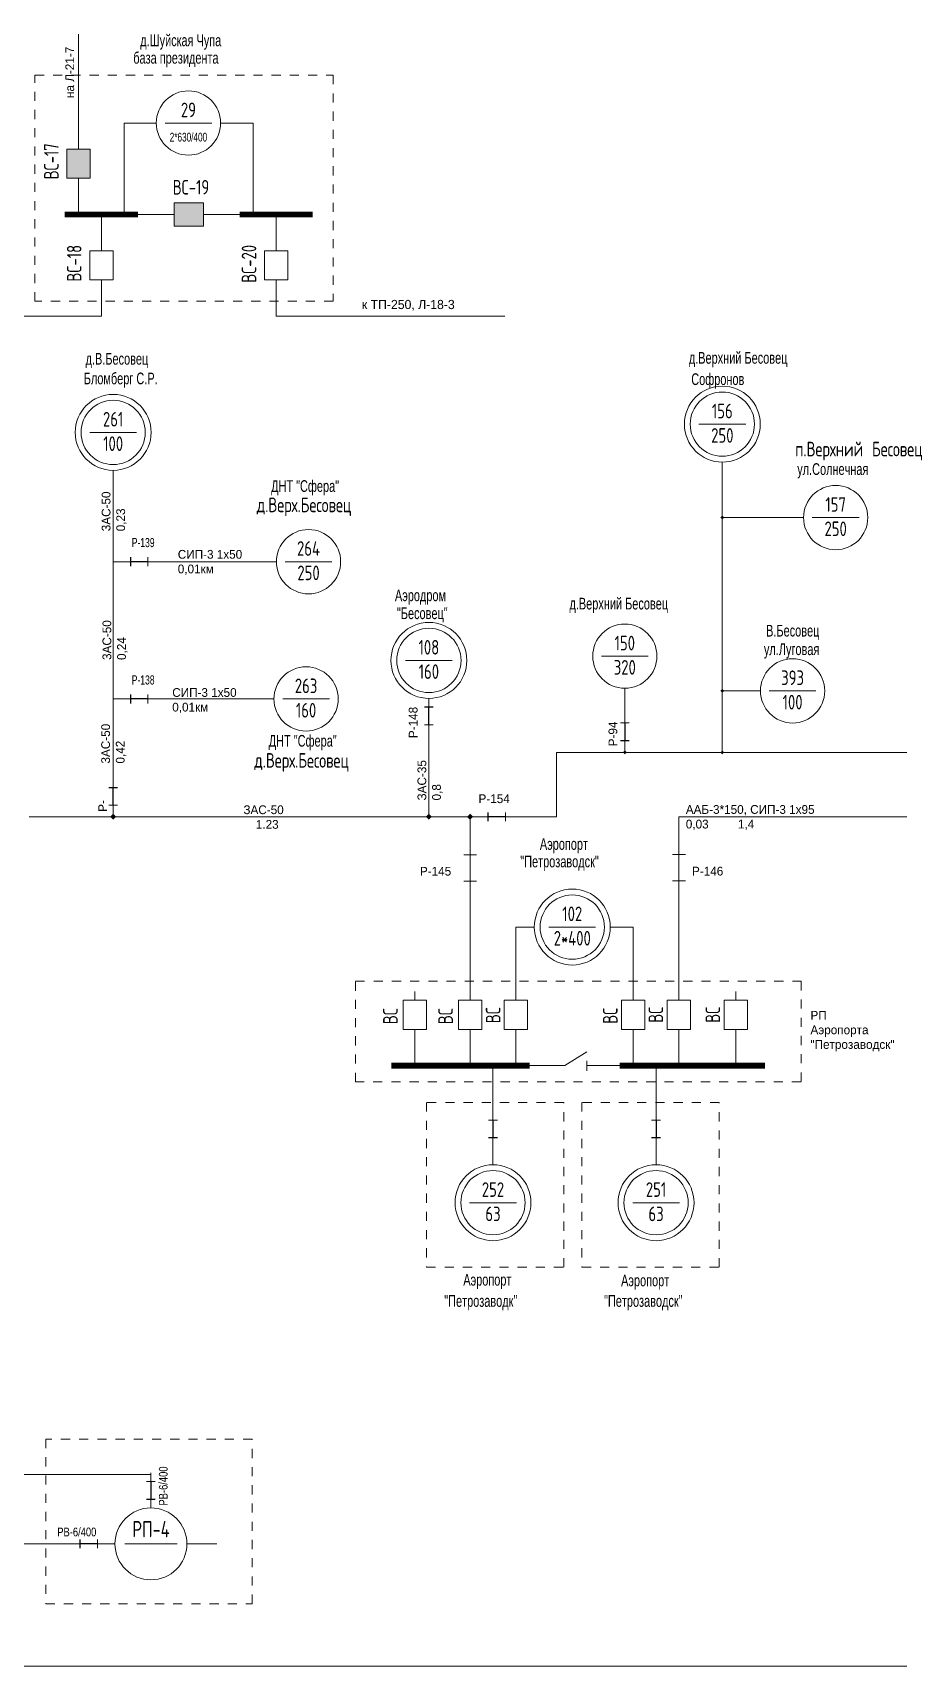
# Model space of a CAD drawing. Header units: millimetres. Extents: x 11 to 409, y 3 to 285.
# Drawn here: x 114.6 to 209.7, y 2.6 to 182 of the extents above; entities that cross this region are included whole.
import ezdxf
from ezdxf.enums import TextEntityAlignment as Align

# ---------------------------------------------------------------- set-up
doc = ezdxf.new("R2010")
doc.units = ezdxf.units.MM
doc.linetypes.add('JIS_02_1.0', pattern=[2, 1, -1])
for name, color, linetype, lineweight in [('10_КВ', 250, 'Continuous', 18), ('АТРИБУТЫ', 7, 'Continuous', 13), ('РАЗЪЕД_РУБИЛЬН', 150, 'Continuous', 13), ('ТЕКСТ', 7, 'Continuous', 13)]:
    doc.layers.add(name, color=color, linetype=linetype, lineweight=lineweight)
doc.layers.add('СХ_ОПЕРАТИВНАЯ', color=10, linetype='Continuous')
doc.layers.add('ШУНТ_РАЗЪЕД', color=161, linetype='Continuous')
doc.styles.add('ATTRIB', font='txt.shx', dxfattribs={"width": 0.7, "height": 5})
doc.styles.add('ТЕКСТ_МОДЕЛИ', font='txt.shx', dxfattribs={"width": 0.7, "height": 5})

# ---------------------------------------------------------------- blocks, each defined once
blk = doc.blocks.new('ТРАНСФ_ПОДСТ')
at = {"color": 7}
blk.add_line((-8, -11), (8, -11), dxfattribs=at)
at = {"color": 0}
blk.add_circle((0, -11), 11, dxfattribs=at)
at = {"layer": 'АТРИБУТЫ', "style": 'ATTRIB', "width": 0.7, "flags": 4}
for tag, p in [('OBOZN', (0, -9)), ('MOCHNOCT', (0, -17.33))]:
    blk.add_attdef(tag, text='', height=5, dxfattribs=at).set_placement(p, align=Align.CENTER)
at = {"layer": 'АТРИБУТЫ', "style": 'ТЕКСТ_МОДЕЛИ', "width": 0.7}
blk.add_attdef('MESTO_1', text='', height=5, dxfattribs=at).set_placement((14, -11), align=Align.BOTTOM_LEFT)
blk.add_attdef('MESTO_2', text='', height=5, dxfattribs=at).set_placement((14, -12), align=Align.TOP_LEFT)
blk = doc.blocks.new('РАЗЪЕДИНИТЕЛЬ')
at = {"color": 0, "linetype": 'ByBlock'}
for p, q in [((0, 0), (0, -3)), ((0, -9), (0, -12))]:
    blk.add_line(p, q, dxfattribs=at)
at = {"layer": 'РАЗЪЕД_РУБИЛЬН', "color": 0, "linetype": 'ByBlock'}
blk.add_line((-1.5, -3), (1.5, -3), dxfattribs=at)
at = {"layer": 'СХ_ОПЕРАТИВНАЯ', "color": 0, "linetype": 'ByBlock'}
blk.add_line((-1.5, -9), (1.5, -9), dxfattribs=at)
at = {"layer": 'ШУНТ_РАЗЪЕД', "color": 0}
blk.add_line((0, -3), (0, -9), dxfattribs=at)
at = {"layer": 'РАЗЪЕД_РУБИЛЬН', "color": 7, "style": 'ATTRIB', "width": 0.7}
blk.add_attdef('ДИСП_НОМ', text='', height=5, dxfattribs=at).set_placement((-4.75, -6), align=Align.MIDDLE_RIGHT)
at = {"layer": 'РАЗЪЕД_РУБИЛЬН', "color": 7, "style": 'ATTRIB', "width": 0.7, "flags": 1}
blk.add_attdef('КОД', text='', height=5, dxfattribs=at).set_placement((-4.75, -12), align=Align.MIDDLE_RIGHT)
blk = doc.blocks.new('ОТВЕТВЛЕНИЕ')
at = {"color": 0, "linetype": 'ByBlock'}
blk.add_solid([(0, 1.06), (1.06, 0), (-1.06, 0), (0, -1.06)], dxfattribs=at)
blk = doc.blocks.new('ВЫКЛЮЧАТЕЛЬ')
at = {"color": 0, "linetype": 'ByBlock'}
for p, q in [((0, 0), (0, -3)), ((0, -13), (0, -16))]:
    blk.add_line(p, q, dxfattribs=at)
blk.add_lwpolyline([(-4, -3), (4, -3), (4, -13), (-4, -13)], close=True, dxfattribs=at)
at = {"layer": 'АТРИБУТЫ', "style": 'ATTRIB', "width": 0.7}
blk.add_attdef('ДИСП_НОМ', text='', height=5, dxfattribs=at).set_placement((-6, -8), align=Align.MIDDLE_RIGHT)
at = {"layer": 'АТРИБУТЫ', "style": 'ATTRIB', "width": 0.7, "flags": 1}
blk.add_attdef('КОД', text='', height=5, dxfattribs=at).set_placement((-6, -14), align=Align.MIDDLE_RIGHT)

msp = doc.modelspace()

# ---------------------------------------------------------------- hatches: boundary and pattern name
at = {"layer": '10_КВ'}
for points in [[(120.95, 169.18), (118.39, 169.18), (118.39, 165.97), (120.95, 165.97)], [(130.17, 163.28), (130.17, 160.71), (133.38, 160.71), (133.38, 163.28)]]:
    msp.add_hatch(color=7, dxfattribs=at).paths.add_polyline_path(points)

# ---------------------------------------------------------------- linework, layer by layer
at = {"layer": '10_КВ', "color": 7}
for p, q in [((119.67, 170.14), (119.67, 181.8)), ((124.69, 162), (124.69, 172.04)), ((128.21, 172.04), (124.69, 172.04)), ((135.27, 172.04), (138.86, 172.04)), ((138.86, 162), (138.86, 172.04)), ((119.67, 162), (119.67, 165.01)), ((122.18, 162), (122.18, 158.98)), ((126.2, 162), (129.21, 162)), ((134.34, 162), (137.36, 162)), ((141.38, 162), (141.38, 158.98)), ((122.18, 153.85), (122.18, 150.84)), ((141.38, 153.85), (141.38, 150.84)), ((122.18, 150.84), (112.14, 150.84)), ((141.38, 150.84), (166.48, 150.84)), ((143.75, 150.84), (143.75, 150.84)), ((123.47, 101.72), (123.47, 133.9)), ((190.38, 128.72), (199.3, 128.72)), ((141.4, 123.88), (123.47, 123.88)), ((179.67, 109.98), (179.67, 102.94)), ((141.13, 108.81), (123.47, 108.81)), ((158.15, 108.87), (158.15, 102.29)), ((123.47, 100.03), (123.47, 106.07)), ((158.15, 95.87), (158.15, 102.29)), ((114.26, 95.87), (120.67, 95.87)), ((120.67, 95.87), (145.61, 95.87)), ((141.44, 95.87), (172.16, 95.87)), ((162.68, 95.86), (162.2, 95.87)), ((162.68, 91.72), (162.68, 95.86)), ((162.68, 91.71), (162.68, 95.86)), ((185.61, 95.87), (229.34, 95.87)), ((185.61, 91.72), (185.61, 95.87)), ((162.68, 91.71), (161.98, 91.71)), ((162.68, 88.82), (162.68, 91.72)), ((162.68, 91.71), (163.38, 91.71)), ((185.61, 91.72), (184.91, 91.72)), ((185.61, 91.72), (186.32, 91.72)), ((185.61, 88.83), (185.61, 91.72)), ((163.38, 88.82), (161.98, 88.82)), ((162.68, 79.72), (162.68, 88.82)), ((162.68, 88.82), (163.38, 88.82)), ((186.32, 88.83), (184.91, 88.83)), ((185.61, 87.87), (185.61, 88.83)), ((185.61, 88.83), (186.32, 88.83)), ((185.61, 79.72), (185.61, 87.87)), ((167.7, 83.77), (169.73, 83.77)), ((167.7, 76.71), (167.7, 83.77)), ((178.07, 83.77), (180.59, 83.77)), ((180.59, 76.71), (180.59, 83.77)), ((162.68, 76.71), (162.68, 79.72)), ((185.61, 76.71), (185.61, 79.72)), ((156.62, 68.56), (156.62, 71.58)), ((162.68, 68.56), (162.68, 71.58)), ((167.7, 68.56), (167.7, 71.58)), ((173.1, 68.56), (175.51, 70.08)), ((180.59, 68.56), (180.59, 71.58)), ((185.61, 68.56), (185.61, 71.58)), ((191.87, 68.56), (191.87, 71.58)), ((165.19, 68.56), (165.19, 63.54)), ((169.21, 68.56), (172.22, 68.56)), ((172.22, 68.56), (173.1, 68.56)), ((175.51, 68.56), (175.51, 69.09)), ((176.07, 68.56), (175.51, 68.56)), ((175.51, 68.56), (175.51, 67.99)), ((176.07, 68.56), (179.09, 68.56)), ((183.1, 68.56), (183.1, 63.54)), ((165.19, 59.69), (165.19, 57.68)), ((183.1, 59.69), (183.1, 57.68)), ((127.62, 20), (127.62, 23.67)), ((134.87, 16.05), (131.57, 16.05))]:
    msp.add_line(p, q, dxfattribs=at)
at = {"layer": '10_КВ', "color": 7, "ltscale": 100}
for p, q in [((194.57, 109.7), (190.38, 109.7)), ((172.16, 102.94), (172.16, 95.87))]:
    msp.add_line(p, q, dxfattribs=at)
at = {"layer": '10_КВ', "linetype": 'Continuous'}
msp.add_lwpolyline([(11.38, 2.61), (409.03, 2.61), (409.03, 285.47), (11.38, 285.47)], close=True, dxfattribs=at)
at = {"layer": '10_КВ', "color": 7, "linetype": 'JIS_02_1.0'}
for points in [[(114.88, 177.29), (147.64, 177.29), (147.64, 152.47), (114.88, 152.47)], [(150.09, 77.82), (199.03, 77.82), (199.03, 66.78), (150.09, 66.78)], [(157.89, 46.43), (172.96, 46.43), (172.96, 64.51), (157.89, 64.51)], [(174.96, 46.43), (190.03, 46.43), (190.03, 64.51), (174.96, 64.51)], [(116.06, 9.48), (138.74, 9.48), (138.74, 27.56), (116.06, 27.56)]]:
    msp.add_lwpolyline(points, close=True, dxfattribs=at)
at = {"layer": '10_КВ', "color": 7}
msp.add_lwpolyline([(118.39, 169.18), (120.95, 169.18), (120.95, 165.97), (118.39, 165.97)], close=True, dxfattribs=at)
at = {"layer": '10_КВ', "color": 7, "const_width": 0.642}
for points in [[(126.2, 162), (118.16, 162)], [(145.39, 162), (137.36, 162)], [(169.21, 68.56), (154.04, 68.56)], [(195.05, 68.56), (179.09, 68.56)]]:
    msp.add_lwpolyline(points, dxfattribs=at)
at = {"layer": '10_КВ', "color": 7, "ltscale": 100}
for points in [[(190.38, 102.94), (190.38, 134.81)], [(172.16, 102.94), (232.07, 102.94), (232.07, 102.94)], [(25.66, 23.67), (127.62, 23.67), (127.62, 23.67), (127.62, 23.67), (127.62, 23.67)], [(24.63, 16.05), (123.67, 16.05), (123.67, 16.05), (123.67, 16.05), (123.67, 16.05)]]:
    msp.add_lwpolyline(points, dxfattribs=at)
at = {"layer": '10_КВ', "color": 7}
for centre in [(123.47, 138.08), (190.38, 138.98), (158.15, 113.04), (173.9, 83.77), (165.19, 53.51), (183.1, 53.51)]:
    msp.add_circle(centre, 4.17, dxfattribs=at)

# ---------------------------------------------------------------- block references
ref = msp.add_blockref('ТРАНСФ_ПОДСТ', (131.74, 175.57), dxfattribs=dict(at, xscale=0.3208414656128962, yscale=0.3208414656128962, zscale=0.3208414656128962))
ref.add_attrib('MESTO_1', 'д.Шуйская Чупа', dxfattribs={"layer": 'АТРИБУТЫ', "height": 1.2834, "width": 0.7}).set_placement((126.44, 180.09), align=Align.BOTTOM_LEFT)
ref.add_attrib('MESTO_2', 'база президента', dxfattribs={"layer": 'АТРИБУТЫ', "height": 1.2834, "width": 0.7}).set_placement((125.68, 179.84), align=Align.TOP_LEFT)
ref.add_attrib('OBOZN', '29', dxfattribs={"layer": 'АТРИБУТЫ', "height": 1.604, "style": 'ATTRIB', "width": 0.7, "flags": 4}).set_placement((131.74, 172.68), align=Align.CENTER)
ref.add_attrib('MOCHNOCT', '2*630/400', dxfattribs={"layer": 'АТРИБУТЫ', "height": 0.963, "width": 0.7, "flags": 4}).set_placement((131.74, 170.01), align=Align.CENTER)
ref = msp.add_blockref('ВЫКЛЮЧАТЕЛЬ', (119.67, 170.14), dxfattribs=dict(at, xscale=-0.3208414656130104, yscale=0.3208414656130104, zscale=0.3208414656130246))
ref.add_attrib('ДИСП_НОМ', 'ВС-17', dxfattribs={"layer": 'АТРИБУТЫ', "height": 1.604, "rotation": 90, "style": 'ATTRIB', "width": 0.7}).set_placement((116.68, 169.82), align=Align.MIDDLE_RIGHT)
ref = msp.add_blockref('ВЫКЛЮЧАТЕЛЬ', (134.34, 162), dxfattribs=dict(at, xscale=-0.3208414656130389, yscale=0.3208414656130389, zscale=0.3208414656130246, rotation=270))
ref.add_attrib('ДИСП_НОМ', 'ВС-19', dxfattribs={"layer": 'АТРИБУТЫ', "height": 1.604, "style": 'ATTRIB', "width": 0.7}).set_placement((134.02, 164.99), align=Align.MIDDLE_RIGHT)
ref = msp.add_blockref('ВЫКЛЮЧАТЕЛЬ', (122.18, 158.98), dxfattribs=dict(at, xscale=-0.3208414656130104, yscale=0.3208414656130104, zscale=0.3208414656130246))
ref.add_attrib('ДИСП_НОМ', 'ВС-18', dxfattribs={"layer": 'АТРИБУТЫ', "height": 1.604, "rotation": 90, "style": 'ATTRIB', "width": 0.7}).set_placement((119.19, 158.66), align=Align.MIDDLE_RIGHT)
ref = msp.add_blockref('ВЫКЛЮЧАТЕЛЬ', (141.38, 158.98), dxfattribs=dict(at, xscale=-0.3208414656130104, yscale=0.3208414656130104, zscale=0.3208414656130246))
ref.add_attrib('ДИСП_НОМ', 'ВС-20', dxfattribs={"layer": 'АТРИБУТЫ', "height": 1.604, "rotation": 90, "style": 'ATTRIB', "width": 0.7}).set_placement((138.39, 158.66), align=Align.MIDDLE_RIGHT)
ref = msp.add_blockref('ТРАНСФ_ПОДСТ', (123.47, 141.6), dxfattribs=dict(at, xscale=0.3208414656128962, yscale=0.3208414656128962, zscale=0.3208414656128962))
ref.add_attrib('MESTO_1', 'д.В.Бесовец', dxfattribs={"layer": 'АТРИБУТЫ', "height": 1.2834, "width": 0.7}).set_placement((120.44, 145.13), align=Align.BOTTOM_LEFT)
ref.add_attrib('MESTO_2', 'Бломберг С.Р.', dxfattribs={"layer": 'АТРИБУТЫ', "height": 1.2834, "width": 0.7}).set_placement((120.24, 144.64), align=Align.TOP_LEFT)
ref.add_attrib('OBOZN', '261', dxfattribs={"layer": 'АТРИБУТЫ', "height": 1.604, "style": 'ATTRIB', "width": 0.7, "flags": 4}).set_placement((123.47, 138.72), align=Align.CENTER)
ref.add_attrib('MOCHNOCT', '100', dxfattribs={"layer": 'АТРИБУТЫ', "height": 1.604, "style": 'ATTRIB', "width": 0.7, "flags": 4}).set_placement((123.47, 136.04), align=Align.CENTER)
ref = msp.add_blockref('ТРАНСФ_ПОДСТ', (190.38, 142.51), dxfattribs=dict(at, xscale=0.3208414656128962, yscale=0.3208414656128962, zscale=0.3208414656128962))
ref.add_attrib('MESTO_1', 'д.Верхний Бесовец', dxfattribs={"layer": 'АТРИБУТЫ', "height": 1.2834, "width": 0.7}).set_placement((186.7, 145.23), align=Align.BOTTOM_LEFT)
ref.add_attrib('MESTO_2', 'Софронов', dxfattribs={"layer": 'АТРИБУТЫ', "height": 1.283, "width": 0.7}).set_placement((186.97, 144.56), align=Align.TOP_LEFT)
ref.add_attrib('OBOZN', '156', dxfattribs={"layer": 'АТРИБУТЫ', "height": 1.604, "style": 'ATTRIB', "width": 0.7, "flags": 4}).set_placement((190.38, 139.62), align=Align.CENTER)
ref.add_attrib('MOCHNOCT', '250', dxfattribs={"layer": 'АТРИБУТЫ', "height": 1.604, "style": 'ATTRIB', "width": 0.7, "flags": 4}).set_placement((190.38, 136.94), align=Align.CENTER)
ref = msp.add_blockref('ТРАНСФ_ПОДСТ', (202.83, 132.25), dxfattribs=dict(at, xscale=0.3208414656128962, yscale=0.3208414656128962, zscale=0.3208414656128962))
ref.add_attrib('MESTO_1', 'ул.Солнечная', dxfattribs={"layer": 'АТРИБУТЫ', "height": 1.2834, "width": 0.7}).set_placement((198.61, 133.02), align=Align.BOTTOM_LEFT)
ref.add_attrib('MESTO_2', 'п.Верхний Бесовец', dxfattribs={"layer": 'АТРИБУТЫ', "height": 1.6042, "style": 'ТЕКСТ_МОДЕЛИ', "width": 0.7}).set_placement((198.38, 137.05), align=Align.TOP_LEFT)
ref.add_attrib('OBOZN', '157', dxfattribs={"layer": 'АТРИБУТЫ', "height": 1.604, "style": 'ATTRIB', "width": 0.7, "flags": 4}).set_placement((202.83, 129.36), align=Align.CENTER)
ref.add_attrib('MOCHNOCT', '250', dxfattribs={"layer": 'АТРИБУТЫ', "height": 1.604, "style": 'ATTRIB', "width": 0.7, "flags": 4}).set_placement((202.83, 126.69), align=Align.CENTER)
ref = msp.add_blockref('ТРАНСФ_ПОДСТ', (144.93, 127.41), dxfattribs=dict(at, xscale=0.3208414656128962, yscale=0.3208414656128962, zscale=0.3208414656128962))
ref.add_attrib('MESTO_1', 'ДНТ "Сфера"', dxfattribs={"layer": 'АТРИБУТЫ', "height": 1.2834, "width": 0.7}).set_placement((140.82, 131.16), align=Align.BOTTOM_LEFT)
ref.add_attrib('MESTO_2', 'д.Верх.Бесовец', dxfattribs={"layer": 'АТРИБУТЫ', "height": 1.6042, "style": 'ТЕКСТ_МОДЕЛИ', "width": 0.7}).set_placement((139.24, 130.92), align=Align.TOP_LEFT)
ref.add_attrib('OBOZN', '264', dxfattribs={"layer": 'АТРИБУТЫ', "height": 1.604, "style": 'ATTRIB', "width": 0.7, "flags": 4}).set_placement((144.93, 124.53), align=Align.CENTER)
ref.add_attrib('MOCHNOCT', '250', dxfattribs={"layer": 'АТРИБУТЫ', "height": 1.604, "style": 'ATTRIB', "width": 0.7, "flags": 4}).set_placement((144.93, 121.85), align=Align.CENTER)
for name, p, xscale, yscale, zscale, rotation in [('ОТВЕТВЛЕНИЕ', (190.38, 128.73), 0.2047513981101819, 0.2047513981101819, 0.2047513981101819, 90), ('ОТВЕТВЛЕНИЕ', (190.38, 109.7), 0.2047513981101819, 0.2047513981101819, 0.2047513981101819, 90), ('РАЗЪЕДИНИТЕЛЬ', (158.15, 105.02), 0.3208414656128962, 0.3208414656128962, 0.3208414656128962, 180.0000000000038), ('ОТВЕТВЛЕНИЕ', (179.67, 102.95), 0.2047513981101819, 0.2047513981101819, 0.2047513981101819, 90), ('ОТВЕТВЛЕНИЕ', (190.38, 102.95), 0.2047513981101819, 0.2047513981101819, 0.2047513981101819, 90), ('РАЗЪЕДИНИТЕЛЬ', (123.47, 96.18), 0.3208414656128962, 0.3208414656128962, 0.3208414656128962, 180.0000000000038), ('РАЗЪЕДИНИТЕЛЬ', (167.51, 95.87), 0.3208414656128962, 0.3208414656128962, 0.3208414656128962, 269.9999999999999), ('РАЗЪЕДИНИТЕЛЬ', (122.71, 16.05), 0.3208414656128962, 0.3208414656128962, 0.3208414656128962, 270)]:
    msp.add_blockref(name, p, dxfattribs=dict(at, xscale=xscale, yscale=yscale, zscale=zscale, rotation=rotation))
ref = msp.add_blockref('РАЗЪЕДИНИТЕЛЬ', (128.25, 123.88), dxfattribs=dict(at, xscale=0.3208414656130389, yscale=0.3208414656130389, zscale=0.3208414656130389, rotation=270))
ref.add_attrib('ДИСП_НОМ', 'Р-139', dxfattribs={"layer": 'РАЗЪЕД_РУБИЛЬН', "color": 7, "height": 1.004, "width": 0.7}).set_placement((128.02, 125.98), align=Align.MIDDLE_RIGHT)
ref = msp.add_blockref('ТРАНСФ_ПОДСТ', (158.15, 116.57), dxfattribs=dict(at, xscale=0.3208414656128962, yscale=0.3208414656128962, zscale=0.3208414656128962))
ref.add_attrib('MESTO_1', 'Аэродром', dxfattribs={"layer": 'АТРИБУТЫ', "height": 1.283, "width": 0.7}).set_placement((154.42, 119.16), align=Align.BOTTOM_LEFT)
ref.add_attrib('MESTO_2', '"Бесовец"', dxfattribs={"layer": 'АТРИБУТЫ', "height": 1.283, "width": 0.7}).set_placement((154.64, 118.86), align=Align.TOP_LEFT)
ref.add_attrib('OBOZN', '108', dxfattribs={"layer": 'АТРИБУТЫ', "height": 1.604, "style": 'ATTRIB', "width": 0.7, "flags": 4}).set_placement((158.15, 113.68), align=Align.CENTER)
ref.add_attrib('MOCHNOCT', '160', dxfattribs={"layer": 'АТРИБУТЫ', "height": 1.604, "style": 'ATTRIB', "width": 0.7, "flags": 4}).set_placement((158.15, 111.01), align=Align.CENTER)
ref = msp.add_blockref('ТРАНСФ_ПОДСТ', (179.67, 117.04), dxfattribs=dict(at, xscale=0.3208414656128962, yscale=0.3208414656128962, zscale=0.3208414656128962))
ref.add_attrib('MESTO_1', 'д.Верхний Бесовец', dxfattribs={"layer": 'АТРИБУТЫ', "height": 1.2834, "width": 0.7}).set_placement((173.59, 118.25), align=Align.BOTTOM_LEFT)
ref.add_attrib('OBOZN', '150', dxfattribs={"layer": 'АТРИБУТЫ', "height": 1.604, "style": 'ATTRIB', "width": 0.7, "flags": 4}).set_placement((179.67, 114.15), align=Align.CENTER)
ref.add_attrib('MOCHNOCT', '320', dxfattribs={"layer": 'АТРИБУТЫ', "height": 1.604, "style": 'ATTRIB', "width": 0.7, "flags": 4}).set_placement((179.67, 111.48), align=Align.CENTER)
ref = msp.add_blockref('ТРАНСФ_ПОДСТ', (198.1, 113.23), dxfattribs=dict(at, xscale=0.3208414656128962, yscale=0.3208414656128962, zscale=0.3208414656128962))
ref.add_attrib('MESTO_1', 'В.Бесовец', dxfattribs={"layer": 'АТРИБУТЫ', "height": 1.283, "width": 0.7}).set_placement((195.19, 115.28), align=Align.BOTTOM_LEFT)
ref.add_attrib('MESTO_2', 'ул.Луговая', dxfattribs={"layer": 'АТРИБУТЫ', "height": 1.283, "width": 0.7}).set_placement((194.95, 114.91), align=Align.TOP_LEFT)
ref.add_attrib('OBOZN', '393', dxfattribs={"layer": 'АТРИБУТЫ', "height": 1.604, "style": 'ATTRIB', "width": 0.7, "flags": 4}).set_placement((198.1, 110.34), align=Align.CENTER)
ref.add_attrib('MOCHNOCT', '100', dxfattribs={"layer": 'АТРИБУТЫ', "height": 1.604, "style": 'ATTRIB', "width": 0.7, "flags": 4}).set_placement((198.1, 107.66), align=Align.CENTER)
ref = msp.add_blockref('РАЗЪЕДИНИТЕЛЬ', (128.25, 108.81), dxfattribs=dict(at, xscale=0.3208414656130389, yscale=0.3208414656130389, zscale=0.3208414656130389, rotation=270))
ref.add_attrib('ДИСП_НОМ', 'Р-138', dxfattribs={"layer": 'РАЗЪЕД_РУБИЛЬН', "color": 7, "height": 1.004, "width": 0.7}).set_placement((128.02, 110.9), align=Align.MIDDLE_RIGHT)
ref = msp.add_blockref('ТРАНСФ_ПОДСТ', (144.66, 112.34), dxfattribs=dict(at, xscale=0.3208414656128962, yscale=0.3208414656128962, zscale=0.3208414656128962))
ref.add_attrib('MESTO_1', 'ДНТ "Сфера"', dxfattribs={"layer": 'АТРИБУТЫ', "height": 1.2834, "width": 0.7}).set_placement((140.56, 103.19), align=Align.BOTTOM_LEFT)
ref.add_attrib('MESTO_2', 'д.Верх.Бесовец', dxfattribs={"layer": 'АТРИБУТЫ', "height": 1.6042, "style": 'ТЕКСТ_МОДЕЛИ', "width": 0.7}).set_placement((138.97, 102.87), align=Align.TOP_LEFT)
ref.add_attrib('OBOZN', '263', dxfattribs={"layer": 'АТРИБУТЫ', "height": 1.604, "style": 'ATTRIB', "width": 0.7, "flags": 4}).set_placement((144.66, 109.45), align=Align.CENTER)
ref.add_attrib('MOCHNOCT', '160', dxfattribs={"layer": 'АТРИБУТЫ', "height": 1.604, "style": 'ATTRIB', "width": 0.7, "flags": 4}).set_placement((144.66, 106.77), align=Align.CENTER)
at = {"layer": '10_КВ', "color": 7, "xscale": 0.3208414656128962, "yscale": 0.3208414656128962, "zscale": 0.3208414656128962}
for name, p in [('РАЗЪЕДИНИТЕЛЬ', (179.67, 107.15)), ('ОТВЕТВЛЕНИЕ', (123.47, 95.89)), ('ОТВЕТВЛЕНИЕ', (158.14, 95.89)), ('ОТВЕТВЛЕНИЕ', (162.67, 95.88)), ('РАЗЪЕДИНИТЕЛЬ', (165.19, 63.54)), ('РАЗЪЕДИНИТЕЛЬ', (183.1, 63.54)), ('РАЗЪЕДИНИТЕЛЬ', (127.62, 23.85))]:
    msp.add_blockref(name, p, dxfattribs=at)
at = {"layer": '10_КВ', "color": 7}
ref = msp.add_blockref('ТРАНСФ_ПОДСТ', (173.9, 87.3), dxfattribs=dict(at, xscale=0.3208414656128962, yscale=0.3208414656128962, zscale=0.3208414656128962))
ref.add_attrib('MESTO_1', 'Аэропорт', dxfattribs={"layer": 'АТРИБУТЫ', "height": 1.283, "width": 0.7}).set_placement((170.34, 91.86), align=Align.BOTTOM_LEFT)
ref.add_attrib('MESTO_2', '"Петрозаводск"', dxfattribs={"layer": 'АТРИБУТЫ', "height": 1.2834, "width": 0.7}).set_placement((168.19, 91.61), align=Align.TOP_LEFT)
ref.add_attrib('OBOZN', '102', dxfattribs={"layer": 'АТРИБУТЫ', "height": 1.604, "style": 'ATTRIB', "width": 0.7, "flags": 4}).set_placement((173.9, 84.42), align=Align.CENTER)
ref.add_attrib('MOCHNOCT', '2*400', dxfattribs={"layer": 'АТРИБУТЫ', "height": 1.604, "style": 'ATTRIB', "width": 0.7, "flags": 4}).set_placement((173.9, 81.74), align=Align.CENTER)
ref = msp.add_blockref('ВЫКЛЮЧАТЕЛЬ', (156.62, 76.71), dxfattribs=dict(at, xscale=-0.3208414656130104, yscale=0.3208414656130104, zscale=0.3208414656130246))
ref.add_attrib('ДИСП_НОМ', 'ВС', dxfattribs={"layer": 'АТРИБУТЫ', "height": 1.604, "rotation": 90, "style": 'ATTRIB', "width": 0.7}).set_placement((153.92, 74.87), align=Align.MIDDLE_RIGHT)
ref = msp.add_blockref('ВЫКЛЮЧАТЕЛЬ', (162.68, 76.71), dxfattribs=dict(at, xscale=-0.3208414656130104, yscale=0.3208414656130104, zscale=0.3208414656130246))
ref.add_attrib('ДИСП_НОМ', 'ВС', dxfattribs={"layer": 'АТРИБУТЫ', "height": 1.604, "rotation": 90, "style": 'ATTRIB', "width": 0.7}).set_placement((159.98, 74.87), align=Align.MIDDLE_RIGHT)
ref = msp.add_blockref('ВЫКЛЮЧАТЕЛЬ', (167.7, 76.71), dxfattribs=dict(at, xscale=-0.3208414656130104, yscale=0.3208414656130104, zscale=0.3208414656130246))
ref.add_attrib('ДИСП_НОМ', 'ВС', dxfattribs={"layer": 'АТРИБУТЫ', "height": 1.604, "rotation": 90, "style": 'ATTRIB', "width": 0.7}).set_placement((165.21, 74.98), align=Align.MIDDLE_RIGHT)
ref = msp.add_blockref('ВЫКЛЮЧАТЕЛЬ', (180.59, 76.71), dxfattribs=dict(at, xscale=-0.3208414656130104, yscale=0.3208414656130104, zscale=0.3208414656130246))
ref.add_attrib('ДИСП_НОМ', 'ВС', dxfattribs={"layer": 'АТРИБУТЫ', "height": 1.604, "rotation": 90, "style": 'ATTRIB', "width": 0.7}).set_placement((178.07, 74.91), align=Align.MIDDLE_RIGHT)
ref = msp.add_blockref('ВЫКЛЮЧАТЕЛЬ', (185.61, 76.71), dxfattribs=dict(at, xscale=-0.3208414656130104, yscale=0.3208414656130104, zscale=0.3208414656130246))
ref.add_attrib('ДИСП_НОМ', 'ВС', dxfattribs={"layer": 'АТРИБУТЫ', "height": 1.604, "rotation": 90, "style": 'ATTRIB', "width": 0.7}).set_placement((183.08, 75.02), align=Align.MIDDLE_RIGHT)
ref = msp.add_blockref('ВЫКЛЮЧАТЕЛЬ', (191.87, 76.71), dxfattribs=dict(at, xscale=-0.3208414656130104, yscale=0.3208414656130104, zscale=0.3208414656130246))
ref.add_attrib('ДИСП_НОМ', 'ВС', dxfattribs={"layer": 'АТРИБУТЫ', "height": 1.604, "rotation": 90, "style": 'ATTRIB', "width": 0.7}).set_placement((189.34, 75.02), align=Align.MIDDLE_RIGHT)
ref = msp.add_blockref('ТРАНСФ_ПОДСТ', (165.19, 57.04), dxfattribs=dict(at, xscale=0.3208414656128962, yscale=0.3208414656128962, zscale=0.3208414656128962))
ref.add_attrib('MESTO_1', 'Аэропорт', dxfattribs={"layer": 'АТРИБУТЫ', "height": 1.283, "width": 0.7}).set_placement((161.93, 44.02), align=Align.BOTTOM_LEFT)
ref.add_attrib('MESTO_2', '"Петрозаводк"', dxfattribs={"layer": 'АТРИБУТЫ', "height": 1.2834, "width": 0.7}).set_placement((159.84, 43.36), align=Align.TOP_LEFT)
ref.add_attrib('OBOZN', '252', dxfattribs={"layer": 'АТРИБУТЫ', "height": 1.604, "style": 'ATTRIB', "width": 0.7, "flags": 4}).set_placement((165.19, 54.15), align=Align.CENTER)
ref.add_attrib('MOCHNOCT', '63', dxfattribs={"layer": 'АТРИБУТЫ', "height": 1.604, "style": 'ATTRIB', "width": 0.7, "flags": 4}).set_placement((165.19, 51.48), align=Align.CENTER)
ref = msp.add_blockref('ТРАНСФ_ПОДСТ', (183.1, 57.04), dxfattribs=dict(at, xscale=0.3208414656128962, yscale=0.3208414656128962, zscale=0.3208414656128962))
ref.add_attrib('MESTO_1', 'Аэропорт', dxfattribs={"layer": 'АТРИБУТЫ', "height": 1.283, "width": 0.7}).set_placement((179.26, 43.95), align=Align.BOTTOM_LEFT)
ref.add_attrib('MESTO_2', '"Петрозаводск"', dxfattribs={"layer": 'АТРИБУТЫ', "height": 1.2834, "width": 0.7}).set_placement((177.39, 43.36), align=Align.TOP_LEFT)
ref.add_attrib('OBOZN', '251', dxfattribs={"layer": 'АТРИБУТЫ', "height": 1.604, "style": 'ATTRIB', "width": 0.7, "flags": 4}).set_placement((183.1, 54.15), align=Align.CENTER)
ref.add_attrib('MOCHNOCT', '63', dxfattribs={"layer": 'АТРИБУТЫ', "height": 1.604, "style": 'ATTRIB', "width": 0.7, "flags": 4}).set_placement((183.1, 51.48), align=Align.CENTER)
at = {"layer": '10_КВ', "xscale": 0.3589207406342046, "yscale": 0.3589207406342046, "zscale": 0.3589207406342046}
msp.add_blockref('ТРАНСФ_ПОДСТ', (127.62, 20), dxfattribs=at).add_auto_attribs({'OBOZN': 'РП-4'})

# ---------------------------------------------------------------- texts
at = {"layer": 'ТЕКСТ', "color": 7, "attachment_point": 1, "rotation": 90}
for s, insert, char_height, width in [('на Л-21-7', (118.22, 174.78), 0.963, 9.7159), ('3АС-50\\P0,23', (122.21, 127.22), 0.963, 11.1433), ('3АС-50\\P0,24', (122.3, 113.09), 0.963, 11.1433), ('Р-148', (155.94, 104.51), 0.963, 6.0223), ('3АС-50\\P0,42', (122.16, 101.72), 0.963, 11.1433), ('Р-94', (177.88, 103.61), 0.963, 6.659), ('ЗАС-35\\P0,8', (156.9, 97.67), 0.963, 6.1185), ('Р-', (121.83, 96.42), 0.963, 6.0223), ('{\\W0.8;РВ-6/400}', (128.49, 20.26), 0.9625, 6.659)]:
    msp.add_mtext(s, dxfattribs=dict(at, insert=insert, char_height=char_height, width=width))
at = {"layer": 'ТЕКСТ', "color": 7, "attachment_point": 1}
for s, insert, char_height, width in [('к ТП-250, Л-18-3', (150.79, 152.62), 1.0044, 38.8356), ('СИП-3 1х50 \\P0,01км', (130.57, 125.17), 0.9625, 35.6309), ('СИП-3 1х50 \\P0,01км', (129.96, 110), 0.9625, 35.6309), ('\\pi0.59883;ЗАС-50\\P\\pi1.9624;1.23', (137.18, 97.13), 0.9625, 6.4915), ('Р-154', (163.6, 98.34), 0.963, 6.659), ('ААБ-3*150, СИП-3 1х95\\P0,03         1,4', (186.37, 97.16), 0.9625, 36.6579), ('Р-145', (157.16, 90.38), 0.963, 6.659), ('Р-146', (187.05, 90.39), 0.963, 6.659), ('РП Аэропорта "Петрозаводск"', (200.06, 74.57), 0.9625, 6.659), ('{\\W0.8;РВ-6/400}', (117.33, 17.84), 0.9625, 6.659)]:
    msp.add_mtext(s, dxfattribs=dict(at, insert=insert, char_height=char_height, width=width))

doc.saveas('drawing.dxf')
